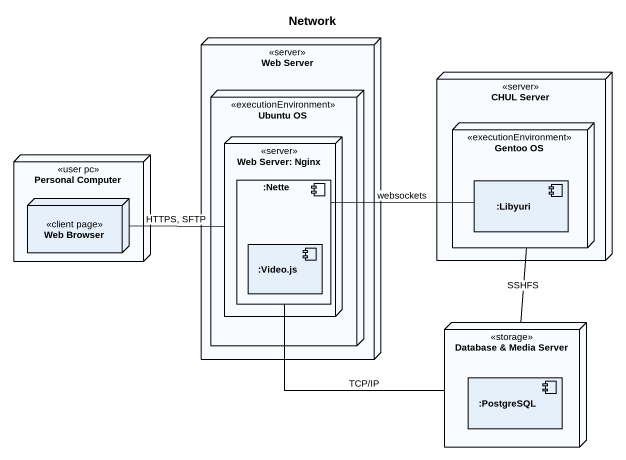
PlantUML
@startuml
title Network
node "Web Server" as Web_Server <<server>> {
  node "Ubuntu OS" as Ubuntu_OS <<executionEnvironment>> {
    node "Web Server: Nginx" as Web_Server_Nginx <<server>> {
      component ":Nette" as Nette {
        component ":Video.js" as Video_js
      }
    }
  }
}
node "CHUL Server" as CHUL_Server <<server>> {
  node "Gentoo OS" as Gentoo_OS <<executionEnvironment>> {
    component ":Libyuri" as Libyuri
  }
}
node "Personal Computer" as Personal_Computer <<user pc>> {
  node "Web Browser" as Web_Browser <<client page>>
}
node "Database & Media Server" as Database_Media_Server <<storage>> {
  component ":PostgreSQL" as PostgreSQL
}
Gentoo_OS -- Database_Media_Server : SSHFS
Nette -right- Libyuri : websockets
Nette -- Database_Media_Server : TCP/IP
Web_Browser -right- Web_Server_Nginx : HTTPS, SFTP
@enduml
